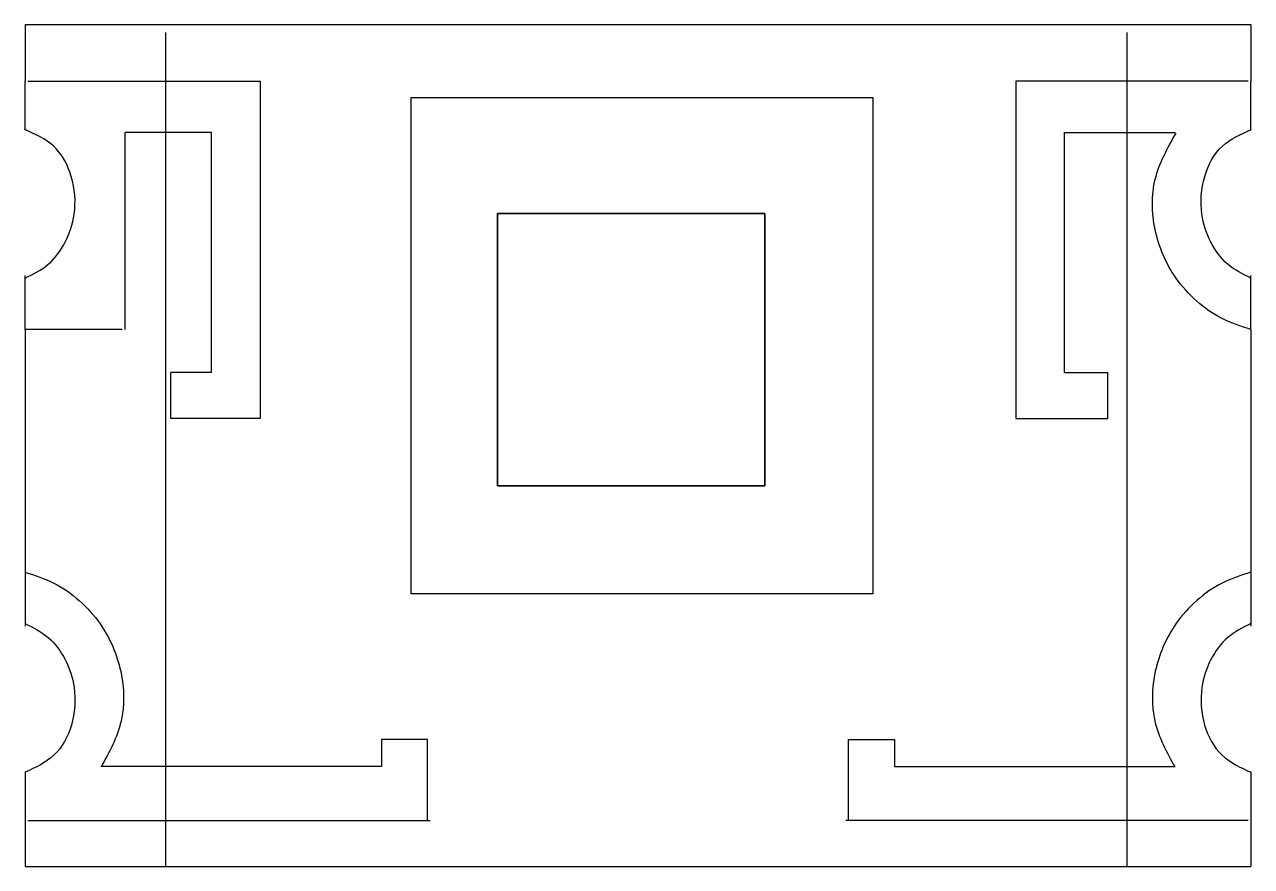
# Model space of a CAD drawing. Extents: x 27.75 to 33.86, y 55.31 to 59.5.
import ezdxf

# ---------------------------------------------------------------- set-up
doc = ezdxf.new("R2010")
doc.units = 0
doc.layers.add('Layer_1', color=7, linetype='CONTINUOUS')

msp = doc.modelspace()

# ---------------------------------------------------------------- linework, layer by layer
at = {"layer": 'Layer_1', "color": 1}
for points in [[(27.750523, 59.500408), (27.750523, 59.218203)], [(27.750888, 59.500408), (33.853298, 59.500408)], [(33.853298, 59.500408), (33.853298, 59.218203)], [(28.449838, 59.460301), (28.449838, 55.30671)], [(33.234927, 59.460301), (33.234927, 55.30671)], [(27.750888, 58.989596), (27.750888, 59.218204)], [(27.750888, 58.976469), (27.750888, 59.218204)], [(27.764379, 59.218204), (28.920179, 59.218204), (28.920179, 57.538099), (28.476454, 57.538099)], [(33.839807, 59.218204), (32.683642, 59.218204), (32.683642, 57.538099), (33.140858, 57.538099)], [(33.853298, 58.98996), (33.853298, 59.218204)], [(33.853298, 58.976469), (33.853298, 59.218204)], [(28.678081, 57.766707), (28.678081, 58.962614), (28.24821, 58.962614)], [(28.24821, 57.98146), (28.24821, 58.962614)], [(32.925741, 57.766707), (32.925741, 58.962979), (33.47666, 58.962979)], [(27.750888, 57.981824), (27.750888, 58.250539)], [(33.853298, 57.981824), (33.853298, 58.250539)], [(28.23472, 57.98146), (27.750888, 57.98146)], [(27.750888, 57.98146), (27.750888, 56.772062)], [(33.853298, 57.98146), (33.853298, 56.772062)], [(28.678081, 57.766707), (28.476454, 57.766707)], [(28.476454, 57.538099), (28.476454, 57.766707)], [(32.925741, 57.766707), (33.140858, 57.766707)], [(33.140858, 57.538099), (33.140858, 57.766707)], [(27.750523, 56.772062), (27.750523, 56.503348)], [(33.853298, 56.772062), (33.853298, 56.503348)], [(29.753304, 55.535318), (29.753304, 55.938573), (29.525061, 55.938573), (29.525061, 55.804398), (28.127162, 55.804398)], [(31.850517, 55.535318), (31.850517, 55.938573), (32.078761, 55.938573), (32.078761, 55.804398), (33.47666, 55.804398)], [(27.750523, 55.777417), (27.750523, 55.535318)], [(27.750523, 55.777417), (27.750523, 55.535318)], [(33.853298, 55.777417), (33.853298, 55.535318)], [(33.853298, 55.777417), (33.853298, 55.535318)], [(27.750523, 55.535318), (27.750523, 55.30671)], [(27.764014, 55.535318), (29.766795, 55.535318)], [(33.839807, 55.535318), (31.837027, 55.535318)], [(33.853298, 55.535318), (33.853298, 55.30671)], [(27.750888, 55.306711), (33.853298, 55.306711)]]:
    msp.add_lwpolyline(points, dxfattribs=at)
for points in [[(29.673091, 59.137625), (31.971567, 59.137625), (31.971567, 56.664138), (29.673091, 56.664138)], [(31.433773, 57.201932), (30.102961, 57.201932), (30.102961, 58.559725), (31.433773, 58.559725)], [(30.102961, 58.559725)], [(30.102961, 57.201932)]]:
    msp.add_lwpolyline(points, close=True, dxfattribs=at)
at = {"layer": 'Layer_1', "color": 7}
msp.add_lwpolyline([(30.102961, 57.201932), (31.433773, 57.201932), (31.433773, 58.559725), (30.102961, 58.559725)], close=True, dxfattribs=at)
at = {"layer": 'Layer_1', "color": 1}
for points, knots in [([(27.750888, 58.237049), (27.791295, 58.257198), (27.873662, 58.298271), (27.958, 58.415402), (28.007472, 58.567807), (27.995049, 58.741286), (27.907123, 58.907328), (27.800331, 58.954457), (27.747972, 58.977563)], [0, 0, 0, 0, 0.13373, 0.272603, 0.418809, 0.607547, 0.78162, 0.949058, 0.949058, 0.949058, 0.949058]), ([(33.853298, 57.981824), (33.804477, 57.997342), (33.706654, 58.028435), (33.579247, 58.118867), (33.450837, 58.261178), (33.361, 58.471205), (33.354699, 58.73719), (33.438717, 58.885573), (33.480689, 58.959697)], [0, 0, 0, 0, 0.152899, 0.306368, 0.461984, 0.723518, 0.975474, 1.226971, 1.226971, 1.226971, 1.226971]), ([(33.853298, 58.237049), (33.812807, 58.257184), (33.730333, 58.298196), (33.645869, 58.415363), (33.596872, 58.567938), (33.608766, 58.741408), (33.696672, 58.907608), (33.803492, 58.954553), (33.85585, 58.977563)], [0, 0, 0, 0, 0.133938, 0.272812, 0.418943, 0.607905, 0.78193, 0.949236, 0.949236, 0.949236, 0.949236]), ([(27.750523, 56.772062), (27.799344, 56.756544), (27.897168, 56.725451), (28.024577, 56.635021), (28.152186, 56.493575), (28.241701, 56.286049), (28.250119, 56.023831), (28.16958, 55.876037), (28.12935, 55.80221)], [0, 0, 0, 0, 0.152899, 0.306368, 0.461985, 0.720008, 0.968838, 1.217192, 1.217192, 1.217192, 1.217192]), ([(33.853298, 56.772062), (33.804477, 56.756544), (33.706654, 56.725451), (33.579245, 56.635021), (33.451634, 56.493574), (33.362124, 56.286045), (33.353618, 56.023891), (33.433976, 55.876046), (33.474108, 55.80221)], [0, 0, 0, 0, 0.152899, 0.306368, 0.461985, 0.720013, 0.968844, 1.217096, 1.217096, 1.217096, 1.217096]), ([(27.750523, 56.516473), (27.791012, 56.496366), (27.873475, 56.455415), (27.958017, 56.338267), (28.006759, 56.186091), (27.995293, 56.013373), (27.908522, 55.847967), (27.802751, 55.800139), (27.750888, 55.776688)], [0, 0, 0, 0, 0.133896, 0.272706, 0.418991, 0.606521, 0.7797, 0.946308, 0.946308, 0.946308, 0.946308]), ([(33.853298, 56.516473), (33.81281, 56.496366), (33.730347, 56.455415), (33.645804, 56.338267), (33.597061, 56.186091), (33.608529, 56.013373), (33.6953, 55.847967), (33.801071, 55.800139), (33.852933, 55.776688)], [0, 0, 0, 0, 0.133896, 0.272706, 0.418992, 0.606522, 0.779701, 0.946309, 0.946309, 0.946309, 0.946309])]:
    msp.add_open_spline(points, degree=3, knots=knots, dxfattribs=at)

doc.saveas('drawing.dxf')
